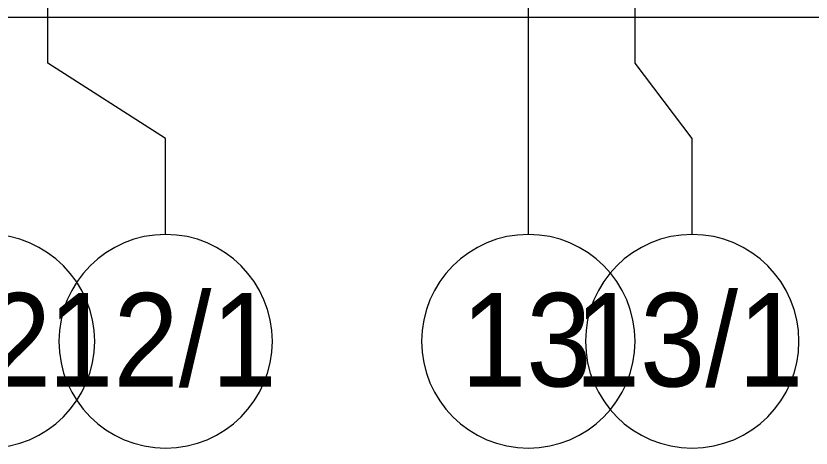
# Model space of a CAD drawing. Header units: millimetres. Extents: x -249154 to 415037, y -45458 to 354837.
# Drawn here: x 38584 to 44544, y -3642 to -405 of the extents above; entities that cross this region are included whole.
import ezdxf

# ---------------------------------------------------------------- set-up
doc = ezdxf.new("R2010")
doc.units = ezdxf.units.MM
for name, color, linetype, lineweight in [('A-WALL', 7, 'Continuous', 5), ('Оси', 7, 'Continuous', 9), ('Оси-1', 7, 'Continuous', 20)]:
    doc.layers.add(name, color=color, linetype=linetype, lineweight=lineweight)
doc.styles.add('Arial', font='arial.ttf', dxfattribs={"width": 0.9, "height": 700})

# ---------------------------------------------------------------- blocks, each defined once
blk = doc.blocks.new('Ось сетки - D8-29747960-Объем проектирования 1 этажа')
at = {"layer": 'Оси-1'}
for start, end in [(360, 180), (180, 360)]:
    blk.add_arc((0, 0), 4, start, end, dxfattribs=at)

msp = doc.modelspace()

# ---------------------------------------------------------------- linework, layer by layer
at = {"layer": 'A-WALL'}
msp.add_line((72344.7, -416.1), (-225.3, -416.1), dxfattribs=at)
at = {"layer": 'Оси'}
for points in [[(42424.7, -2042.3), (42424.7, 2957.7), (42424.7, 22262), (42424.7, 27262)], [(43652.8, -2042.3), (43652.8, -1322.8), (43224.7, -759.5), (43224.7, 4240.5), (43224.7, 22262), (43224.7, 27262)], [(39706.1, -2042.3), (39706.1, -1322.8), (38824.7, -759.5), (38824.7, 4240.5), (38824.7, 10063.9), (38824.7, 15063.9)]]:
    msp.add_lwpolyline(points, dxfattribs=at)

# ---------------------------------------------------------------- block references
at = {"layer": 'Оси-1', "xscale": 199.9999999999999, "yscale": 199.9999999999999, "zscale": 199.9999999999999}
for p in [(38374.7, -2842.3), (39706.1, -2842.3), (42424.7, -2842.3), (43652.8, -2842.3)]:
    msp.add_blockref('Ось сетки - D8-29747960-Объем проектирования 1 этажа', p, dxfattribs=at)

# ---------------------------------------------------------------- texts
at = {"layer": 'Оси', "char_height": 700, "attachment_point": 1, "style": 'Arial'}
for s, insert, width in [('12', (37869.5, -2481), 1212.151), ('12/1', (38825.6, -2481), 2121.265), ('13', (41919.5, -2481), 1212.151), ('13/1', (42772.2, -2481), 2121.265)]:
    msp.add_mtext(s, dxfattribs=dict(at, insert=insert, width=width))

doc.saveas('drawing.dxf')
